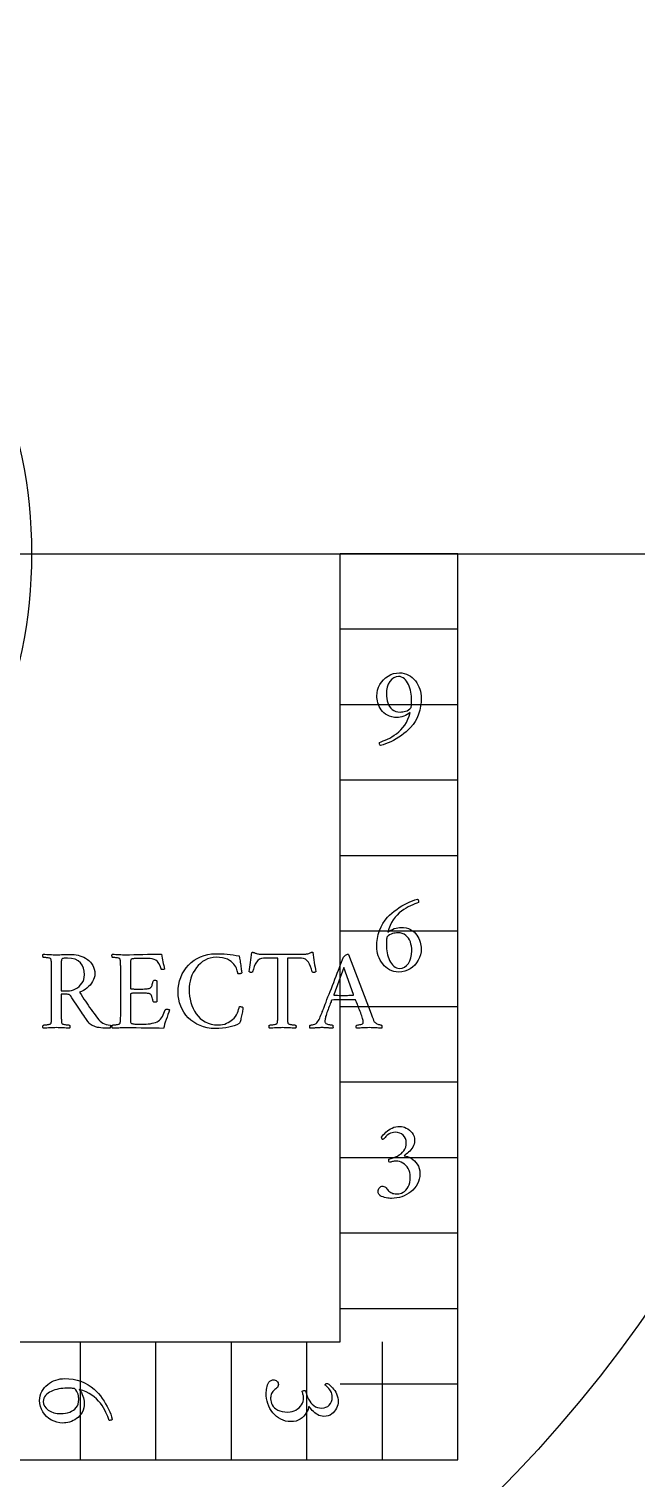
# Model space of a CAD drawing. Header units: millimetres. Extents: x -60 to 60, y -60 to 76.
# Drawn here: x 14.5 to 32.96, y -28.1 to 15.95 of the extents above; entities that cross this region are included whole.
import ezdxf

# ---------------------------------------------------------------- set-up
doc = ezdxf.new("R2010")
doc.units = ezdxf.units.MM
for name, color, linetype in [('CUT_OUTER', 1, 'Continuous'), ('ENGRAVE', 7, 'Continuous'), ('TEXT', 5, 'Continuous')]:
    doc.layers.add(name, color=color, linetype=linetype)

msp = doc.modelspace()

# ---------------------------------------------------------------- linework, layer by layer
at = {"layer": 'CUT_OUTER'}
msp.add_arc((0, -0.0001), 59.9999, 176.771323, 2.429054, dxfattribs=at)
at = {"layer": 'ENGRAVE'}
for points in [[(-40.5, 0), (40.5, 0)], [(-27.54, 0), (-27.54, -27.54), (27.54, -27.54), (27.54, 0)], [(-23.9598, 0), (-23.9598, -23.9598), (23.9598, -23.9598), (23.9598, 0)], [(27.54, 0), (23.9598, 0)], [(27.54, -2.295), (23.9598, -2.295)], [(27.54, -4.59), (23.9598, -4.59)], [(27.54, -6.885), (23.9598, -6.885)], [(27.54, -9.18), (23.9598, -9.18)], [(27.54, -11.475), (23.9598, -11.475)], [(27.54, -13.77), (23.9598, -13.77)], [(27.54, -16.065), (23.9598, -16.065)], [(27.54, -18.36), (23.9598, -18.36)], [(27.54, -20.655), (23.9598, -20.655)], [(27.54, -22.95), (23.9598, -22.95)], [(16.065, -27.54), (16.065, -23.9598)], [(18.36, -27.54), (18.36, -23.9598)], [(20.655, -27.54), (20.655, -23.9598)], [(22.95, -27.54), (22.95, -23.9598)], [(25.245, -27.54), (25.245, -23.9598)], [(27.54, -25.245), (23.9598, -25.245)]]:
    msp.add_lwpolyline(points, dxfattribs=at)
for radius in [58.8, 58.8, 57.225, 54.3, 54.3, 51.99, 47.7, 47.7, 45.18, 40.5, 40.5, 14.58]:
    msp.add_circle((0, 0), radius, dxfattribs=at)
at = {"layer": 'TEXT'}
for points in [[(25.154, -5.7347), (25.2095, -5.7157), (25.2687, -5.6931), (25.3316, -5.6672), (25.3982, -5.6377), (25.4668, -5.6039), (25.5355, -5.5649), (25.6045, -5.5208), (25.6737, -5.4714), (25.7413, -5.4161), (25.8058, -5.354), (25.8669, -5.2853), (25.9249, -5.2098), (25.9776, -5.1268), (26.0232, -5.0353), (26.0616, -4.9353), (26.0929, -4.827), (26.048, -4.8613), (25.9998, -4.8915), (25.9484, -4.9176), (25.8937, -4.9396), (25.839, -4.957), (25.7876, -4.9694), (25.7394, -4.9769), (25.6945, -4.9794), (25.6097, -4.9753), (25.5321, -4.963), (25.4616, -4.9424), (25.3982, -4.9136), (25.3415, -4.8784), (25.2908, -4.8387), (25.2462, -4.7944), (25.2077, -4.7455), (25.1748, -4.6938), (25.147, -4.6407), (25.1245, -4.5864), (25.1072, -4.5307), (25.0943, -4.4758), (25.0851, -4.4238), (25.0796, -4.3745), (25.0777, -4.328), (25.0835, -4.2347), (25.1007, -4.1453), (25.1294, -4.0597), (25.1696, -3.9781), (25.2195, -3.9022), (25.2774, -3.8339), (25.3433, -3.7731), (25.4173, -3.72), (25.4974, -3.6768), (25.5819, -3.6459), (25.6706, -3.6274), (25.7638, -3.6212), (25.8381, -3.6255), (25.9088, -3.6381), (25.9759, -3.6592), (26.0392, -3.6888), (26.0984, -3.7253), (26.1531, -3.7672), (26.2032, -3.8145), (26.2488, -3.8672), (26.2895, -3.9243), (26.325, -3.9846), (26.3554, -4.0482), (26.3805, -4.115), (26.4002, -4.1833), (26.4143, -4.2514), (26.4227, -4.3193), (26.4255, -4.3869), (26.4204, -4.5151), (26.4052, -4.6399), (26.3797, -4.7611), (26.3441, -4.8789), (26.2983, -4.9913), (26.2423, -5.0963), (26.1762, -5.194), (26.0998, -5.2843), (26.0383, -5.3488), (25.9716, -5.4108), (25.8997, -5.4701), (25.8227, -5.5268), (25.7426, -5.5802), (25.662, -5.6295), (25.5807, -5.6746), (25.4987, -5.7157), (25.4178, -5.7521), (25.3398, -5.7837), (25.2645, -5.8102), (25.1921, -5.8317), (25.181, -5.8291), (25.1722, -5.8213), (25.1654, -5.8083), (25.1609, -5.7902), (25.1579, -5.7711), (25.1557, -5.7555), (25.1544, -5.7434), (25.154, -5.7347)], [(26.1206, -4.678), (26.1239, -4.65), (26.1267, -4.6217), (26.1291, -4.5929), (26.131, -4.5636), (26.1325, -4.5342), (26.1336, -4.5047), (26.1343, -4.4753), (26.1345, -4.4458), (26.133, -4.388), (26.1284, -4.3289), (26.1208, -4.2685), (26.1102, -4.2068), (26.0966, -4.1455), (26.0799, -4.0864), (26.0602, -4.0294), (26.0375, -3.9746), (26.0115, -3.9234), (25.982, -3.8772), (25.9491, -3.8359), (25.9127, -3.7997), (25.8731, -3.7701), (25.8305, -3.749), (25.7848, -3.7363), (25.736, -3.7321), (25.6597, -3.7416), (25.5901, -3.7702), (25.5272, -3.8179), (25.471, -3.8846), (25.4248, -3.9655), (25.3917, -4.0561), (25.3719, -4.1561), (25.3653, -4.2657), (25.3679, -4.3357), (25.3757, -4.4038), (25.3887, -4.47), (25.4069, -4.5342), (25.4309, -4.5943), (25.4615, -4.6481), (25.4985, -4.6956), (25.542, -4.7369), (25.5925, -4.7702), (25.6503, -4.794), (25.7155, -4.8083), (25.788, -4.8131), (25.8254, -4.8117), (25.8647, -4.8075), (25.9059, -4.8004), (25.9491, -4.7906), (25.993, -4.7751), (26.0362, -4.7512), (26.0787, -4.7188), (26.1206, -4.678)], [(25.8053, -11.3586), (25.8901, -11.3627), (25.9677, -11.375), (26.0382, -11.3956), (26.1016, -11.4244), (26.1583, -11.4596), (26.209, -11.4993), (26.2536, -11.5436), (26.2921, -11.5924), (26.3252, -11.6442), (26.3532, -11.6972), (26.3763, -11.7516), (26.3943, -11.8072), (26.408, -11.8621), (26.4177, -11.9142), (26.4236, -11.9635), (26.4255, -12.0099), (26.4198, -12.1019), (26.4026, -12.1905), (26.3739, -12.276), (26.3337, -12.3581), (26.2839, -12.4348), (26.2263, -12.5036), (26.1609, -12.5647), (26.0877, -12.618), (26.0081, -12.6612), (25.9236, -12.692), (25.834, -12.7106), (25.7395, -12.7167), (25.6651, -12.7125), (25.5944, -12.6998), (25.5274, -12.6787), (25.4641, -12.6492), (25.4048, -12.6127), (25.3502, -12.5708), (25.3, -12.5235), (25.2544, -12.4707), (25.2136, -12.4137), (25.1778, -12.3534), (25.1469, -12.2898), (25.1211, -12.223), (25.1006, -12.1547), (25.086, -12.0866), (25.0772, -12.0187), (25.0743, -11.951), (25.0795, -11.8228), (25.0951, -11.6981), (25.1211, -11.5768), (25.1574, -11.459), (25.2038, -11.3467), (25.2596, -11.2416), (25.325, -11.144), (25.4, -11.0537), (25.4629, -10.9891), (25.5303, -10.9272), (25.6023, -10.8679), (25.6789, -10.8111), (25.7581, -10.7577), (25.8383, -10.7081), (25.9192, -10.6624), (26.0011, -10.6206), (26.082, -10.5835), (26.16, -10.5522), (26.2353, -10.5264), (26.3077, -10.5062), (26.3188, -10.5087), (26.3276, -10.5162), (26.3344, -10.5287), (26.3389, -10.5461), (26.3419, -10.5646), (26.3441, -10.5803), (26.3454, -10.5932), (26.3458, -10.6033), (26.2903, -10.6223), (26.2311, -10.6448), (26.1682, -10.6708), (26.1016, -10.7003), (26.033, -10.734), (25.9643, -10.773), (25.8953, -10.8172), (25.8261, -10.8666), (25.7586, -10.9219), (25.6945, -10.9839), (25.6338, -11.0527), (25.5767, -11.1282), (25.5245, -11.2112), (25.4788, -11.3027), (25.4396, -11.4026), (25.4069, -11.511), (25.4532, -11.4767), (25.5022, -11.4465), (25.5537, -11.4204), (25.6078, -11.3984), (25.6618, -11.381), (25.7127, -11.3685), (25.7605, -11.3611), (25.8053, -11.3586)], [(25.3792, -11.66), (25.3759, -11.6879), (25.3731, -11.7163), (25.3707, -11.7451), (25.3688, -11.7743), (25.3673, -11.8038), (25.3662, -11.8332), (25.3655, -11.8627), (25.3653, -11.8921), (25.3668, -11.9499), (25.3714, -12.0091), (25.379, -12.0695), (25.3896, -12.1312), (25.4033, -12.1925), (25.4203, -12.2516), (25.4406, -12.3085), (25.4641, -12.3633), (25.4908, -12.4145), (25.5208, -12.4608), (25.554, -12.502), (25.5905, -12.5383), (25.6302, -12.5679), (25.6728, -12.589), (25.7185, -12.6016), (25.7672, -12.6059), (25.845, -12.5963), (25.9153, -12.5677), (25.9784, -12.5201), (26.034, -12.4534), (26.0795, -12.3724), (26.112, -12.2819), (26.1315, -12.1819), (26.1379, -12.0723), (26.1352, -12.0008), (26.1271, -11.932), (26.1136, -11.8657), (26.0946, -11.802), (26.0698, -11.7427), (26.0388, -11.6894), (26.0014, -11.6422), (25.9578, -11.6011), (25.9073, -11.5677), (25.8495, -11.5439), (25.7843, -11.5296), (25.7118, -11.5249), (25.6744, -11.5263), (25.6351, -11.5305), (25.5939, -11.5375), (25.5507, -11.5474), (25.5068, -11.5629), (25.4636, -11.5868), (25.4211, -11.6192), (25.3792, -11.66)], [(15.8159, -12.1832), (15.8735, -12.1855), (15.932, -12.1927), (15.9913, -12.2046), (16.0515, -12.2213), (16.111, -12.2425), (16.168, -12.268), (16.2227, -12.2979), (16.275, -12.3321), (16.3236, -12.3708), (16.3672, -12.414), (16.4059, -12.4617), (16.4396, -12.514), (16.4668, -12.5709), (16.4863, -12.6323), (16.498, -12.6982), (16.5019, -12.7687), (16.4977, -12.8289), (16.485, -12.8882), (16.4639, -12.9467), (16.4344, -13.0043), (16.3982, -13.0597), (16.3573, -13.1117), (16.3116, -13.1602), (16.2611, -13.2053), (16.2077, -13.2455), (16.1533, -13.2797), (16.0977, -13.3079), (16.0411, -13.33), (16.0857, -13.403), (16.1295, -13.4729), (16.1723, -13.5398), (16.2144, -13.6037), (16.2564, -13.666), (16.2992, -13.728), (16.343, -13.7898), (16.3876, -13.8514), (16.4339, -13.9145), (16.4829, -13.9809), (16.5344, -14.0505), (16.5885, -14.1234), (16.6257, -14.1689), (16.6643, -14.2083), (16.7045, -14.2416), (16.7462, -14.2689), (16.792, -14.2908), (16.8445, -14.3079), (16.9037, -14.3202), (16.9697, -14.3278), (16.9753, -14.3363), (16.9783, -14.3477), (16.9788, -14.3622), (16.9766, -14.3798), (16.9733, -14.3969), (16.9705, -14.4101), (16.9681, -14.4194), (16.9662, -14.4248), (16.8849, -14.4241), (16.8107, -14.4218), (16.7437, -14.418), (16.6838, -14.4127), (16.6313, -14.4063), (16.5864, -14.3993), (16.549, -14.3916), (16.5192, -14.3833), (16.5002, -14.3753), (16.4777, -14.3655), (16.4517, -14.3537), (16.4222, -14.3399), (16.3913, -14.3223), (16.3607, -14.2988), (16.3306, -14.2695), (16.301, -14.2343), (16.2884, -14.2172), (16.2715, -14.1936), (16.2503, -14.1635), (16.2247, -14.1269), (16.1957, -14.0849), (16.1641, -14.0385), (16.1299, -13.9878), (16.0931, -13.9328), (16.0543, -13.8747), (16.0143, -13.8146), (15.9729, -13.7526), (15.9302, -13.6886), (15.8874, -13.6239), (15.8454, -13.56), (15.8042, -13.4966), (15.7639, -13.4339), (15.747, -13.4157), (15.7241, -13.4027), (15.6951, -13.3949), (15.66, -13.3923), (15.4833, -13.3923), (15.4833, -14.0229), (15.4833, -14.0281), (15.4833, -14.0333), (15.4833, -14.0385), (15.4833, -14.0437), (15.4833, -14.0489), (15.4833, -14.0541), (15.4833, -14.0593), (15.4833, -14.0645), (15.4834, -14.0967), (15.4837, -14.1273), (15.4843, -14.1564), (15.485, -14.184), (15.4864, -14.2097), (15.4889, -14.233), (15.4925, -14.2539), (15.4972, -14.2724), (15.5032, -14.2808), (15.5145, -14.2888), (15.5309, -14.2964), (15.5526, -14.3036), (15.5773, -14.31), (15.6028, -14.3153), (15.6292, -14.3195), (15.6565, -14.3226), (15.6821, -14.3249), (15.7033, -14.3265), (15.7202, -14.3275), (15.7328, -14.3278), (15.7374, -14.336), (15.741, -14.3469), (15.7435, -14.3603), (15.7449, -14.3763), (15.7448, -14.3923), (15.7427, -14.4058), (15.7387, -14.4166), (15.7328, -14.4248), (15.6813, -14.4215), (15.631, -14.4183), (15.5817, -14.4154), (15.5335, -14.4127), (15.4856, -14.4104), (15.437, -14.4088), (15.3877, -14.4078), (15.3378, -14.4075), (15.2891, -14.4078), (15.2399, -14.4088), (15.1903, -14.4104), (15.1403, -14.4127), (15.0898, -14.4154), (15.0389, -14.4183), (14.9876, -14.4215), (14.9359, -14.4248), (14.9299, -14.4166), (14.9259, -14.4058), (14.9239, -14.3923), (14.9237, -14.3763), (14.9252, -14.3603), (14.9276, -14.3469), (14.9312, -14.336), (14.9359, -14.3278), (14.9484, -14.3275), (14.9653, -14.3265), (14.9865, -14.3249), (15.0121, -14.3226), (15.0395, -14.3195), (15.0662, -14.3153), (15.0923, -14.31), (15.1178, -14.3036), (15.14, -14.2964), (15.1563, -14.2888), (15.1668, -14.2808), (15.1715, -14.2724), (15.1776, -14.2501), (15.1823, -14.2247), (15.1854, -14.1964), (15.1871, -14.165), (15.1878, -14.1314), (15.1884, -14.0965), (15.1887, -14.0604), (15.1888, -14.0229), (15.1853, -12.5781), (15.1852, -12.5406), (15.1849, -12.5041), (15.1844, -12.4687), (15.1836, -12.4344), (15.182, -12.4022), (15.1788, -12.3733), (15.1742, -12.3476), (15.168, -12.3252), (15.1634, -12.3155), (15.1529, -12.307), (15.1365, -12.2999), (15.1143, -12.294), (15.089, -12.2892), (15.0632, -12.2849), (15.037, -12.2814), (15.0104, -12.2784), (14.9856, -12.2762), (14.9649, -12.2745), (14.9483, -12.2736), (14.9359, -12.2732), (14.9312, -12.265), (14.9276, -12.2542), (14.9252, -12.2408), (14.9237, -12.2247), (14.9239, -12.2087), (14.9259, -12.1953), (14.9299, -12.1845), (14.9359, -12.1762), (14.9875, -12.1781), (15.0385, -12.1801), (15.0889, -12.1824), (15.1386, -12.1849), (15.1878, -12.1872), (15.2369, -12.1888), (15.2857, -12.1898), (15.3343, -12.1901), (15.3855, -12.1899), (15.4387, -12.1892), (15.4938, -12.1881), (15.5509, -12.1866), (15.611, -12.1851), (15.6752, -12.184), (15.7435, -12.1834), (15.8159, -12.1832)], [(16.1866, -12.7999), (16.1792, -12.694), (16.1568, -12.5981), (16.1194, -12.5121), (16.0671, -12.4361), (15.9973, -12.3739), (15.9073, -12.3295), (15.7972, -12.3029), (15.6669, -12.294), (15.6493, -12.2943), (15.6275, -12.2949), (15.6016, -12.296), (15.5716, -12.2975), (15.543, -12.3005), (15.521, -12.3062), (15.5057, -12.3144), (15.4972, -12.3252), (15.491, -12.3435), (15.4863, -12.3672), (15.4832, -12.3964), (15.4816, -12.4309), (15.4808, -12.4682), (15.4803, -12.5058), (15.4799, -12.5436), (15.4798, -12.5816), (15.4833, -13.2884), (15.6635, -13.2884), (15.7285, -13.2846), (15.7921, -13.2732), (15.8541, -13.2543), (15.9147, -13.2278), (15.9717, -13.1944), (16.0234, -13.155), (16.0696, -13.1095), (16.1104, -13.058), (16.1438, -13.0009), (16.1676, -12.9389), (16.1819, -12.8719), (16.1866, -12.7999)], [(17.4374, -12.1901), (17.56, -12.1894), (17.6886, -12.1875), (17.8233, -12.1842), (17.964, -12.1797), (18.107, -12.1752), (18.2481, -12.1719), (18.3876, -12.17), (18.5253, -12.1693), (18.5346, -12.2321), (18.5452, -12.2923), (18.5571, -12.3499), (18.5704, -12.4049), (18.584, -12.459), (18.5972, -12.514), (18.61, -12.5699), (18.6223, -12.6266), (18.6121, -12.6342), (18.5989, -12.6396), (18.5827, -12.6429), (18.5634, -12.644), (18.5435, -12.6425), (18.5288, -12.6379), (18.5193, -12.6303), (18.5149, -12.6197), (18.4844, -12.5268), (18.4482, -12.4525), (18.4064, -12.3969), (18.359, -12.3599), (18.3066, -12.3356), (18.2499, -12.3183), (18.1888, -12.3079), (18.1234, -12.3044), (17.8324, -12.3044), (17.8198, -12.3045), (17.8029, -12.3049), (17.7817, -12.3054), (17.7561, -12.3062), (17.7289, -12.3074), (17.7024, -12.3092), (17.6769, -12.3117), (17.6522, -12.3148), (17.6306, -12.3189), (17.6141, -12.3243), (17.6028, -12.3311), (17.5968, -12.3391), (17.5921, -12.3577), (17.5885, -12.3789), (17.5861, -12.4027), (17.5846, -12.4292), (17.5839, -12.4571), (17.5833, -12.4855), (17.583, -12.5143), (17.5829, -12.5435), (17.5829, -12.555), (17.5829, -12.5651), (17.5829, -12.574), (17.5829, -12.5816), (17.5829, -13.2122), (17.5857, -13.2185), (17.5942, -13.2234), (17.6082, -13.2271), (17.628, -13.2295), (17.6511, -13.231), (17.6756, -13.2321), (17.7014, -13.2328), (17.7284, -13.233), (17.9051, -13.233), (17.9624, -13.2325), (18.013, -13.2312), (18.0568, -13.2291), (18.094, -13.226), (18.1255, -13.2215), (18.1524, -13.2148), (18.1748, -13.2059), (18.1927, -13.1949), (18.2074, -13.1812), (18.2204, -13.1645), (18.2317, -13.1448), (18.2412, -13.1221), (18.2501, -13.0957), (18.2594, -13.0649), (18.2691, -13.0299), (18.2793, -12.9904), (18.2837, -12.9798), (18.2932, -12.9723), (18.3079, -12.9677), (18.3278, -12.9662), (18.3471, -12.9673), (18.3633, -12.9705), (18.3765, -12.9759), (18.3867, -12.9835), (18.3867, -13.621), (18.3781, -13.6271), (18.3659, -13.6314), (18.3503, -13.634), (18.3313, -13.6349), (18.3125, -13.6334), (18.2975, -13.6288), (18.2865, -13.6212), (18.2793, -13.6106), (18.2677, -13.5655), (18.2572, -13.527), (18.2478, -13.4953), (18.2395, -13.4703), (18.2319, -13.4504), (18.2248, -13.4339), (18.218, -13.4209), (18.2118, -13.4114), (18.2054, -13.4039), (18.1983, -13.3971), (18.1906, -13.3909), (18.1823, -13.3854), (18.1708, -13.379), (18.1537, -13.3737), (18.131, -13.3695), (18.1026, -13.3664), (18.0707, -13.364), (18.0372, -13.362), (18.0023, -13.3605), (17.9658, -13.3594), (17.9291, -13.3587), (17.8934, -13.3581), (17.8589, -13.3578), (17.8254, -13.3577), (17.8022, -13.3578), (17.7774, -13.3581), (17.7511, -13.3587), (17.7232, -13.3594), (17.6956, -13.3605), (17.67, -13.362), (17.6463, -13.364), (17.6245, -13.3664), (17.6063, -13.3697), (17.5933, -13.3746), (17.5855, -13.381), (17.5829, -13.3889), (17.5829, -14.0333), (17.5829, -14.0372), (17.5829, -14.042), (17.5829, -14.0476), (17.5829, -14.0541), (17.583, -14.0801), (17.5833, -14.1095), (17.5839, -14.1425), (17.5846, -14.1788), (17.5863, -14.2128), (17.5894, -14.2386), (17.5941, -14.2561), (17.6002, -14.2655), (17.6185, -14.2764), (17.6388, -14.2849), (17.661, -14.2911), (17.6851, -14.2949), (17.7138, -14.2972), (17.7497, -14.2988), (17.7926, -14.2998), (17.8428, -14.3001), (18.0056, -14.3001), (18.066, -14.2986), (18.126, -14.294), (18.1856, -14.2865), (18.2447, -14.2758), (18.3005, -14.2624), (18.3503, -14.2464), (18.3941, -14.2278), (18.4318, -14.2066), (18.4694, -14.1796), (18.5028, -14.1472), (18.5318, -14.1094), (18.5565, -14.0662), (18.5788, -14.0194), (18.6007, -13.9705), (18.6221, -13.9197), (18.6431, -13.867), (18.6487, -13.8579), (18.6587, -13.8514), (18.673, -13.8475), (18.6916, -13.8462), (18.7202, -13.8475), (18.7436, -13.8514), (18.7618, -13.8579), (18.7748, -13.867), (18.75, -13.9374), (18.7241, -14.0099), (18.6971, -14.0846), (18.6691, -14.1615), (18.643, -14.2367), (18.6219, -14.3062), (18.6058, -14.37), (18.5946, -14.4283), (18.458, -14.4279), (18.3218, -14.4266), (18.186, -14.4244), (18.0506, -14.4214), (17.9112, -14.4183), (17.7631, -14.4162), (17.6063, -14.4149), (17.4409, -14.4144), (17.3835, -14.4148), (17.3291, -14.4157), (17.2778, -14.4174), (17.2295, -14.4196), (17.1823, -14.4219), (17.1342, -14.4235), (17.0853, -14.4245), (17.0355, -14.4248), (17.0295, -14.4166), (17.0255, -14.4058), (17.0235, -14.3923), (17.0234, -14.3763), (17.0248, -14.3603), (17.0273, -14.3469), (17.0308, -14.336), (17.0355, -14.3278), (17.048, -14.3275), (17.0649, -14.3265), (17.0862, -14.3249), (17.1117, -14.3226), (17.1391, -14.3195), (17.1658, -14.3153), (17.1919, -14.31), (17.2174, -14.3036), (17.2396, -14.2964), (17.2559, -14.2888), (17.2664, -14.2808), (17.2711, -14.2724), (17.2773, -14.2501), (17.2819, -14.2247), (17.2851, -14.1964), (17.2867, -14.165), (17.2874, -14.1314), (17.288, -14.0965), (17.2883, -14.0604), (17.2884, -14.0229), (17.2884, -12.5781), (17.2883, -12.5406), (17.288, -12.5041), (17.2874, -12.4687), (17.2867, -12.4344), (17.2851, -12.4022), (17.2819, -12.3733), (17.2773, -12.3476), (17.2711, -12.3252), (17.2664, -12.3155), (17.2559, -12.307), (17.2396, -12.2999), (17.2174, -12.294), (17.1919, -12.2892), (17.1658, -12.2849), (17.1391, -12.2814), (17.1117, -12.2784), (17.0862, -12.2762), (17.0649, -12.2745), (17.048, -12.2736), (17.0355, -12.2732), (17.0308, -12.265), (17.0273, -12.2542), (17.0248, -12.2408), (17.0234, -12.2247), (17.0235, -12.2087), (17.0255, -12.1953), (17.0295, -12.1845), (17.0355, -12.1762), (17.0872, -12.1781), (17.1386, -12.1801), (17.1895, -12.1824), (17.2399, -12.1849), (17.2899, -12.1872), (17.3395, -12.1888), (17.3887, -12.1898), (17.4374, -12.1901)], [(20.1745, -12.1589), (20.2586, -12.1598), (20.3447, -12.1624), (20.4327, -12.1667), (20.5227, -12.1728), (20.614, -12.1814), (20.7059, -12.1936), (20.7985, -12.2091), (20.8917, -12.2282), (20.8925, -12.2326), (20.8947, -12.246), (20.8985, -12.2682), (20.9038, -12.2992), (20.91, -12.3363), (20.9164, -12.3763), (20.923, -12.4194), (20.9298, -12.4655), (20.9366, -12.5121), (20.9432, -12.5565), (20.9496, -12.5987), (20.9558, -12.6388), (20.9611, -12.6737), (20.9649, -12.7007), (20.9672, -12.7197), (20.9679, -12.7306), (20.9679, -12.7375), (20.9645, -12.7444), (20.9575, -12.7514), (20.9471, -12.7583), (20.9348, -12.7644), (20.922, -12.7687), (20.9088, -12.7713), (20.8952, -12.7722), (20.8835, -12.7715), (20.8727, -12.7696), (20.8627, -12.7663), (20.8536, -12.7618), (20.8489, -12.7401), (20.8419, -12.7133), (20.8325, -12.6812), (20.8207, -12.644), (20.8051, -12.6037), (20.7843, -12.5625), (20.7583, -12.5205), (20.7271, -12.4777), (20.6896, -12.436), (20.6444, -12.3975), (20.5917, -12.3624), (20.5314, -12.3304), (20.4621, -12.3039), (20.3824, -12.2849), (20.2923, -12.2736), (20.1918, -12.2698), (20.1005, -12.2751), (20.0134, -12.291), (19.9307, -12.3175), (19.8523, -12.3547), (19.7788, -12.4008), (19.7107, -12.4543), (19.648, -12.5151), (19.5907, -12.5833), (19.5394, -12.6572), (19.4946, -12.7349), (19.4562, -12.8166), (19.4244, -12.9021), (19.3994, -12.9897), (19.3815, -13.0775), (19.3708, -13.1655), (19.3672, -13.2538), (19.3706, -13.3521), (19.3807, -13.4495), (19.3974, -13.5461), (19.4209, -13.6418), (19.4513, -13.7348), (19.4885, -13.8233), (19.5327, -13.9072), (19.5838, -13.9865), (19.6418, -14.0597), (19.7068, -14.1251), (19.7787, -14.1827), (19.8575, -14.2325), (19.9434, -14.2727), (20.0364, -14.3014), (20.1365, -14.3186), (20.2438, -14.3244), (20.3188, -14.3213), (20.388, -14.3122), (20.4514, -14.2971), (20.5089, -14.2758), (20.5612, -14.2505), (20.6089, -14.223), (20.6521, -14.1933), (20.6908, -14.1615), (20.7375, -14.1152), (20.7774, -14.0662), (20.8103, -14.0147), (20.8363, -13.9606), (20.8571, -13.9069), (20.8744, -13.8566), (20.8882, -13.8098), (20.8986, -13.7665), (20.9274, -13.7657), (20.9549, -13.77), (20.9811, -13.7795), (21.006, -13.7943), (21.0053, -13.8094), (21.003, -13.8306), (20.9992, -13.8579), (20.9939, -13.8913), (20.9875, -13.9284), (20.9805, -13.9671), (20.9728, -14.0072), (20.9645, -14.0489), (20.9556, -14.0902), (20.9463, -14.129), (20.9365, -14.1655), (20.9264, -14.1996), (20.9162, -14.2295), (20.9064, -14.2533), (20.8971, -14.2711), (20.8882, -14.2828), (20.8166, -14.3185), (20.7401, -14.3495), (20.6589, -14.3757), (20.573, -14.3971), (20.4809, -14.4138), (20.3815, -14.4257), (20.2748, -14.4328), (20.1607, -14.4352), (20.0385, -14.4297), (19.9216, -14.4131), (19.8099, -14.3855), (19.7033, -14.3469), (19.6029, -14.2986), (19.5097, -14.2421), (19.4236, -14.1773), (19.3447, -14.1043), (19.2737, -14.0244), (19.2113, -13.9389), (19.1576, -13.8477), (19.1126, -13.7509), (19.077, -13.6497), (19.0515, -13.5452), (19.0363, -13.4375), (19.0312, -13.3265), (19.0365, -13.2088), (19.0524, -13.0948), (19.0789, -12.9845), (19.116, -12.8778), (19.1627, -12.776), (19.2178, -12.6799), (19.2814, -12.5897), (19.3534, -12.5054), (19.4332, -12.4284), (19.5201, -12.3603), (19.6142, -12.3011), (19.7154, -12.2507), (19.8227, -12.2106), (19.935, -12.1819), (20.0523, -12.1646), (20.1745, -12.1589)], [(22.8666, -12.1762), (22.8889, -12.1752), (22.9142, -12.1719), (22.9426, -12.1665), (22.974, -12.1589), (23.0048, -12.1505), (23.0312, -12.1425), (23.0533, -12.1349), (23.071, -12.1277), (23.0838, -12.1217), (23.0944, -12.1173), (23.1028, -12.1147), (23.1091, -12.1139), (23.1145, -12.1143), (23.1204, -12.1156), (23.1267, -12.1178), (23.1334, -12.1208), (23.1424, -12.1981), (23.152, -12.2741), (23.1623, -12.3488), (23.1732, -12.4222), (23.1848, -12.4943), (23.197, -12.5651), (23.2099, -12.6347), (23.2235, -12.7029), (23.2193, -12.7066), (23.2139, -12.7107), (23.2072, -12.7152), (23.1992, -12.7202), (23.1901, -12.7245), (23.1802, -12.7271), (23.1693, -12.728), (23.1576, -12.7271), (23.1403, -12.726), (23.1264, -12.7228), (23.1161, -12.7174), (23.1091, -12.7098), (23.089, -12.6251), (23.0632, -12.5478), (23.0318, -12.4779), (22.9948, -12.4153), (22.9519, -12.3638), (22.903, -12.3269), (22.848, -12.3049), (22.7869, -12.2975), (22.3573, -12.2975), (22.3573, -14.0229), (22.3574, -14.0604), (22.3577, -14.0965), (22.3583, -14.1314), (22.359, -14.165), (22.3606, -14.1964), (22.3638, -14.2247), (22.3684, -14.2501), (22.3746, -14.2724), (22.3807, -14.2808), (22.3919, -14.2888), (22.4084, -14.2964), (22.43, -14.3036), (22.4546, -14.31), (22.4798, -14.3153), (22.5057, -14.3195), (22.5323, -14.3226), (22.557, -14.3249), (22.5777, -14.3265), (22.5943, -14.3275), (22.6067, -14.3278), (22.6114, -14.336), (22.615, -14.3469), (22.6175, -14.3603), (22.6189, -14.3763), (22.6188, -14.3923), (22.6167, -14.4058), (22.6127, -14.4166), (22.6067, -14.4248), (22.5553, -14.4215), (22.505, -14.4183), (22.4557, -14.4154), (22.4075, -14.4127), (22.3596, -14.4104), (22.3109, -14.4088), (22.2617, -14.4078), (22.2118, -14.4075), (22.163, -14.4078), (22.1139, -14.4088), (22.0643, -14.4104), (22.0143, -14.4127), (21.9638, -14.4154), (21.9129, -14.4183), (21.8616, -14.4215), (21.8099, -14.4248), (21.8039, -14.4166), (21.7999, -14.4058), (21.7978, -14.3923), (21.7977, -14.3763), (21.7991, -14.3603), (21.8016, -14.3469), (21.8052, -14.336), (21.8099, -14.3278), (21.8224, -14.3275), (21.8393, -14.3265), (21.8605, -14.3249), (21.8861, -14.3226), (21.9135, -14.3195), (21.9402, -14.3153), (21.9663, -14.31), (21.9918, -14.3036), (22.014, -14.2964), (22.0303, -14.2888), (22.0408, -14.2808), (22.0455, -14.2724), (22.0516, -14.2501), (22.0563, -14.2247), (22.0594, -14.1964), (22.0611, -14.165), (22.0618, -14.1314), (22.0623, -14.0965), (22.0627, -14.0604), (22.0628, -14.0229), (22.0628, -12.2975), (21.6262, -12.2975), (21.5652, -12.3049), (21.5102, -12.3269), (21.4612, -12.3638), (21.4183, -12.4153), (21.3811, -12.4779), (21.3491, -12.5478), (21.3222, -12.6251), (21.3005, -12.7098), (21.2936, -12.7174), (21.2832, -12.7228), (21.2694, -12.726), (21.252, -12.7271), (21.2405, -12.728), (21.23, -12.7271), (21.2205, -12.7245), (21.2122, -12.7202), (21.2049, -12.7152), (21.1988, -12.7107), (21.1937, -12.7066), (21.1897, -12.7029), (21.2031, -12.6347), (21.2157, -12.5651), (21.2274, -12.4943), (21.2382, -12.4222), (21.2484, -12.3488), (21.2581, -12.2741), (21.2674, -12.1981), (21.2763, -12.1208), (21.2854, -12.1181), (21.2953, -12.1169), (21.3062, -12.1172), (21.3179, -12.1191), (21.3293, -12.1218), (21.3395, -12.1247), (21.3484, -12.1278), (21.356, -12.1312), (21.3732, -12.1382), (21.3937, -12.1455), (21.4174, -12.153), (21.4443, -12.1606), (21.4719, -12.1675), (21.4976, -12.1723), (21.5213, -12.1753), (21.5431, -12.1762)], [(23.4106, -13.9432), (23.4126, -13.9379), (23.4188, -13.922), (23.4291, -13.8955), (23.4435, -13.8584), (23.4613, -13.8121), (23.482, -13.7583), (23.5055, -13.6969), (23.5318, -13.6279), (23.5605, -13.5531), (23.5912, -13.4742), (23.6237, -13.3912), (23.6583, -13.304), (23.6939, -13.2141), (23.7297, -13.123), (23.7658, -13.0305), (23.8021, -12.9367), (23.8381, -12.8433), (23.8735, -12.7518), (23.9083, -12.6623), (23.9424, -12.5747), (23.9752, -12.4907), (24.0061, -12.4118), (24.035, -12.3382), (24.0619, -12.2698), (24.0709, -12.2555), (24.084, -12.2403), (24.1012, -12.2243), (24.1226, -12.2074), (24.1445, -12.1923), (24.1637, -12.1814), (24.18, -12.1749), (24.1936, -12.1728), (24.1967, -12.1729), (24.1992, -12.1732), (24.201, -12.1737), (24.2022, -12.1745), (24.2034, -12.1755), (24.2053, -12.1767), (24.2078, -12.1781), (24.2109, -12.1797), (24.9004, -13.9883), (24.9344, -14.0775), (24.9601, -14.1442), (24.9777, -14.1884), (24.987, -14.21), (24.9977, -14.2284), (25.0125, -14.2455), (25.0315, -14.2613), (25.0546, -14.2758), (25.0797, -14.2887), (25.1048, -14.2997), (25.1299, -14.3087), (25.155, -14.3157), (25.1779, -14.321), (25.1962, -14.3248), (25.2099, -14.3271), (25.2191, -14.3278), (25.225, -14.3377), (25.2287, -14.3499), (25.2302, -14.3645), (25.2295, -14.3815), (25.2278, -14.3979), (25.2261, -14.4105), (25.2243, -14.4195), (25.2226, -14.4248), (25.1737, -14.4215), (25.1273, -14.4183), (25.0836, -14.4154), (25.0424, -14.4127), (25.0006, -14.4104), (24.9549, -14.4088), (24.9054, -14.4078), (24.8519, -14.4075), (24.7955, -14.4078), (24.744, -14.4088), (24.6976, -14.4104), (24.6561, -14.4127), (24.6146, -14.4154), (24.5682, -14.4183), (24.5168, -14.4215), (24.4604, -14.4248), (24.4544, -14.4166), (24.4504, -14.4058), (24.4483, -14.3923), (24.4482, -14.3763), (24.4499, -14.3603), (24.453, -14.3469), (24.4577, -14.336), (24.4638, -14.3278), (24.4816, -14.3271), (24.5037, -14.3248), (24.5301, -14.321), (24.5608, -14.3157), (24.5912, -14.3091), (24.6163, -14.3014), (24.6362, -14.2926), (24.6509, -14.2828), (24.657, -14.2745), (24.6613, -14.2637), (24.6639, -14.2503), (24.6648, -14.2343), (24.6634, -14.216), (24.6591, -14.1923), (24.6521, -14.1631), (24.6423, -14.1286), (24.6302, -14.0902), (24.6167, -14.0493), (24.6017, -14.0061), (24.5851, -13.9606), (24.5678, -13.9141), (24.5504, -13.8683), (24.5331, -13.8232), (24.5158, -13.7787), (24.4992, -13.7364), (24.4842, -13.6981), (24.4706, -13.6637), (24.4586, -13.6331), (24.4488, -13.6081), (24.4417, -13.5903), (24.4375, -13.5795), (24.4361, -13.576), (24.4357, -13.5755), (24.4344, -13.5742), (24.4322, -13.5721), (24.4292, -13.569), (24.4257, -13.566), (24.4222, -13.5638), (24.4188, -13.5626), (24.4153, -13.5621), (24.3878, -13.5606), (24.3573, -13.5595), (24.3237, -13.5589), (24.2871, -13.5587), (24.2497, -13.5587), (24.2135, -13.5587), (24.1786, -13.5587), (24.1451, -13.5587), (24.1364, -13.5587), (24.1277, -13.5587), (24.1191, -13.5587), (24.1104, -13.5587), (24.102, -13.5587), (24.094, -13.5587), (24.0864, -13.5587), (24.0792, -13.5587), (24.0292, -13.5588), (23.9831, -13.5591), (23.9409, -13.5596), (23.9025, -13.5604), (23.8636, -13.5616), (23.8194, -13.5634), (23.77, -13.5659), (23.7154, -13.569), (23.7135, -13.5694), (23.7111, -13.5703), (23.7083, -13.572), (23.7051, -13.5742), (23.702, -13.5765), (23.6999, -13.5781), (23.6986, -13.5791), (23.6981, -13.5794), (23.6965, -13.5838), (23.6916, -13.5968), (23.6835, -13.6184), (23.6721, -13.6487), (23.6585, -13.685), (23.6436, -13.7245), (23.6273, -13.7673), (23.6098, -13.8133), (23.5921, -13.8602), (23.5756, -13.9056), (23.5601, -13.9494), (23.5457, -13.9917), (23.5315, -14.0333), (23.5201, -14.0714), (23.5116, -14.1061), (23.5058, -14.1373), (23.502, -14.1652), (23.4993, -14.1901), (23.4977, -14.212), (23.4972, -14.2308), (23.5005, -14.2489), (23.5106, -14.265), (23.5274, -14.2792), (23.5509, -14.2914), (23.5779, -14.3017), (23.6054, -14.3101), (23.6334, -14.3164), (23.6617, -14.3209), (23.6876, -14.3239), (23.7081, -14.3261), (23.7231, -14.3274), (23.7328, -14.3278), (23.736, -14.3331), (23.7388, -14.3421), (23.7412, -14.3548), (23.7432, -14.3711), (23.7442, -14.3881), (23.744, -14.4027), (23.7425, -14.415), (23.7397, -14.4248), (23.708, -14.4231), (23.6786, -14.4214), (23.6517, -14.4196), (23.6271, -14.4179), (23.6037, -14.4162), (23.5803, -14.4144), (23.5569, -14.4127), (23.5336, -14.411), (23.5083, -14.4095), (23.4794, -14.4084), (23.4468, -14.4077), (23.4106, -14.4075), (23.374, -14.4077), (23.3404, -14.4084), (23.3099, -14.4095), (23.2824, -14.411), (23.2564, -14.4127), (23.2304, -14.4144), (23.2044, -14.4162), (23.1784, -14.4179), (23.1507, -14.4196), (23.1195, -14.4214), (23.0849, -14.4231), (23.0468, -14.4248), (23.0437, -14.4195), (23.0416, -14.4105), (23.0403, -14.3979), (23.0398, -14.3815), (23.0403, -14.3645), (23.0416, -14.3499), (23.0437, -14.3377), (23.0468, -14.3278), (23.0651, -14.3268), (23.0888, -14.3239), (23.1179, -14.319), (23.1524, -14.3122), (23.1865, -14.3032), (23.2144, -14.2919), (23.2359, -14.2781), (23.2512, -14.262), (23.2762, -14.2281), (23.2993, -14.1923), (23.3204, -14.1545), (23.3395, -14.1147), (23.3576, -14.0735), (23.3755, -14.0312), (23.3931, -13.9877), (23.4106, -13.9432)], [(24.0723, -12.5816), (23.764, -13.4062), (23.7641, -13.4066), (23.7644, -13.4079), (23.7649, -13.4101), (23.7657, -13.4131), (23.7667, -13.4162), (23.7679, -13.4183), (23.7693, -13.4196), (23.7709, -13.4201), (23.8054, -13.4217), (23.8432, -13.4231), (23.8842, -13.4243), (23.9285, -13.4253), (23.9722, -13.426), (24.0112, -13.4266), (24.0458, -13.4269), (24.0758, -13.427), (24.1146, -13.4268), (24.1516, -13.4261), (24.1865, -13.425), (24.2196, -13.4235), (24.2524, -13.4218), (24.2867, -13.4201), (24.3225, -13.4183), (24.3599, -13.4166), (24.363, -13.4161), (24.3655, -13.4144), (24.3674, -13.4117), (24.3685, -13.4079), (24.3693, -13.4041), (24.3698, -13.4014), (24.3702, -13.3998), (24.3703, -13.3993)], [(25.7811, -17.4086), (25.8255, -17.4117), (25.872, -17.4211), (25.9208, -17.4368), (25.9716, -17.4588), (26.0218, -17.4868), (26.0682, -17.5207), (26.111, -17.5605), (26.1501, -17.6061), (26.1827, -17.6572), (26.2059, -17.7135), (26.2199, -17.775), (26.2246, -17.8417), (26.2212, -17.8943), (26.2111, -17.9447), (26.1944, -17.993), (26.1709, -18.0391), (26.1427, -18.0827), (26.112, -18.1232), (26.0786, -18.1606), (26.0427, -18.1951), (26.0064, -18.2262), (25.9721, -18.254), (25.9397, -18.2782), (25.9093, -18.299), (25.9586, -18.3092), (26.0098, -18.3258), (26.0626, -18.349), (26.1172, -18.3787), (26.1705, -18.4147), (26.2198, -18.4571), (26.265, -18.5057), (26.306, -18.5606), (26.3401, -18.6218), (26.3645, -18.6892), (26.3791, -18.7629), (26.3839, -18.843), (26.3793, -18.9275), (26.3653, -19.008), (26.342, -19.0843), (26.3095, -19.1565), (26.2692, -19.2241), (26.2228, -19.2864), (26.1704, -19.3436), (26.112, -19.3956), (26.0486, -19.442), (25.9816, -19.4826), (25.9109, -19.5174), (25.8365, -19.5463), (25.7599, -19.569), (25.6823, -19.5853), (25.6039, -19.595), (25.5247, -19.5983), (25.4897, -19.5971), (25.4506, -19.5935), (25.4074, -19.5875), (25.3601, -19.5792), (25.3119, -19.5683), (25.2661, -19.5545), (25.2227, -19.538), (25.1817, -19.5186), (25.1739, -19.5116), (25.1644, -19.5013), (25.1531, -19.4874), (25.1401, -19.4701), (25.128, -19.4508), (25.1193, -19.4311), (25.1141, -19.411), (25.1124, -19.3904), (25.1151, -19.3557), (25.1232, -19.3246), (25.1368, -19.2968), (25.1557, -19.2726), (25.1781, -19.2529), (25.202, -19.2388), (25.2275, -19.2304), (25.2544, -19.2275), (25.2873, -19.2309), (25.3164, -19.241), (25.3418, -19.2577), (25.3636, -19.2812), (25.3836, -19.3073), (25.4039, -19.3319), (25.4243, -19.355), (25.445, -19.3765), (25.4704, -19.3989), (25.4983, -19.4177), (25.5285, -19.4327), (25.5611, -19.4441), (25.5947, -19.4524), (25.6282, -19.4584), (25.6614, -19.4619), (25.6945, -19.4631), (25.7396, -19.46), (25.785, -19.4506), (25.8306, -19.4349), (25.8764, -19.4129), (25.9204, -19.3837), (25.9608, -19.3462), (25.9975, -19.3005), (26.0305, -19.2466), (26.0578, -19.1837), (26.0773, -19.111), (26.089, -19.0286), (26.0929, -18.9365), (26.089, -18.8693), (26.0773, -18.8061), (26.0578, -18.7471), (26.0305, -18.6922), (25.9971, -18.6421), (25.9591, -18.5974), (25.9165, -18.5581), (25.8694, -18.5242), (25.8193, -18.4969), (25.7677, -18.4774), (25.7145, -18.4657), (25.6598, -18.4618), (25.632, -18.4629), (25.6039, -18.4662), (25.5757, -18.4716), (25.5472, -18.4792), (25.5203, -18.4872), (25.4965, -18.4939), (25.4761, -18.4993), (25.4589, -18.5034), (25.4498, -18.4889), (25.4433, -18.4731), (25.4394, -18.456), (25.4381, -18.4376), (25.4385, -18.4263), (25.4398, -18.4168), (25.442, -18.409), (25.445, -18.4029), (25.5117, -18.3854), (25.5767, -18.364), (25.6399, -18.3386), (25.7014, -18.3094), (25.7591, -18.2759), (25.811, -18.2379), (25.857, -18.1954), (25.8972, -18.1483), (25.9297, -18.096), (25.953, -18.0378), (25.967, -17.9739), (25.9716, -17.904), (25.9658, -17.8393), (25.9483, -17.7802), (25.919, -17.7267), (25.8781, -17.6788), (25.8281, -17.6394), (25.7716, -17.6113), (25.7085, -17.5944), (25.639, -17.5887), (25.5871, -17.5919), (25.5386, -17.6013), (25.4935, -17.617), (25.4519, -17.639), (25.4141, -17.6643), (25.3805, -17.6901), (25.3509, -17.7163), (25.3255, -17.7429), (25.3039, -17.7673), (25.2861, -17.7867), (25.2719, -17.8011), (25.2614, -17.8105), (25.2544, -17.809), (25.2475, -17.8044), (25.2406, -17.7968), (25.2337, -17.7862), (25.2276, -17.7741), (25.2233, -17.762), (25.2207, -17.7498), (25.2198, -17.7377), (25.2476, -17.6982), (25.2791, -17.6593), (25.3143, -17.6211), (25.3532, -17.5835), (25.3955, -17.5478), (25.4411, -17.5151), (25.4899, -17.4854), (25.542, -17.4588), (25.5972, -17.4368), (25.6555, -17.4211), (25.7168, -17.4117), (25.7811, -17.4086)], [(16.1814, -25.8053), (16.1773, -25.8901), (16.165, -25.9677), (16.1444, -26.0382), (16.1156, -26.1016), (16.0804, -26.1583), (16.0407, -26.209), (15.9964, -26.2536), (15.9476, -26.2921), (15.8958, -26.3252), (15.8428, -26.3532), (15.7884, -26.3763), (15.7328, -26.3943), (15.6779, -26.408), (15.6258, -26.4177), (15.5765, -26.4236), (15.5301, -26.4255), (15.4381, -26.4198), (15.3495, -26.4026), (15.264, -26.3739), (15.1819, -26.3337), (15.1052, -26.2839), (15.0364, -26.2263), (14.9753, -26.1609), (14.922, -26.0877), (14.8788, -26.0081), (14.848, -25.9236), (14.8294, -25.834), (14.8233, -25.7395), (14.8275, -25.6651), (14.8402, -25.5944), (14.8613, -25.5274), (14.8908, -25.4641), (14.9273, -25.4048), (14.9692, -25.3502), (15.0165, -25.3), (15.0693, -25.2544), (15.1263, -25.2136), (15.1866, -25.1778), (15.2502, -25.1469), (15.317, -25.1211), (15.3853, -25.1006), (15.4534, -25.086), (15.5213, -25.0772), (15.589, -25.0743), (15.7172, -25.0795), (15.8419, -25.0951), (15.9632, -25.1211), (16.081, -25.1574), (16.1933, -25.2038), (16.2984, -25.2596), (16.396, -25.325), (16.4863, -25.4), (16.5509, -25.4629), (16.6128, -25.5303), (16.6721, -25.6023), (16.7289, -25.6789), (16.7823, -25.7581), (16.8319, -25.8383), (16.8776, -25.9192), (16.9194, -26.0011), (16.9565, -26.082), (16.9878, -26.16), (17.0136, -26.2353), (17.0338, -26.3077), (17.0313, -26.3188), (17.0238, -26.3276), (17.0113, -26.3344), (16.9939, -26.3389), (16.9754, -26.3419), (16.9597, -26.3441), (16.9468, -26.3454), (16.9367, -26.3458), (16.9177, -26.2903), (16.8952, -26.2311), (16.8692, -26.1682), (16.8397, -26.1016), (16.806, -26.033), (16.767, -25.9643), (16.7228, -25.8953), (16.6734, -25.8261), (16.6181, -25.7586), (16.5561, -25.6945), (16.4873, -25.6338), (16.4118, -25.5767), (16.3288, -25.5245), (16.2373, -25.4788), (16.1374, -25.4396), (16.029, -25.4069), (16.0633, -25.4532), (16.0935, -25.5022), (16.1196, -25.5537), (16.1416, -25.6078), (16.159, -25.6618), (16.1715, -25.7127), (16.1789, -25.7605), (16.1814, -25.8053)], [(15.88, -25.3792), (15.8521, -25.3759), (15.8237, -25.3731), (15.7949, -25.3707), (15.7657, -25.3688), (15.7362, -25.3673), (15.7068, -25.3662), (15.6773, -25.3655), (15.6479, -25.3653), (15.5901, -25.3668), (15.5309, -25.3714), (15.4705, -25.379), (15.4088, -25.3896), (15.3475, -25.4033), (15.2884, -25.4203), (15.2315, -25.4406), (15.1767, -25.4641), (15.1255, -25.4908), (15.0792, -25.5208), (15.038, -25.554), (15.0017, -25.5905), (14.9721, -25.6302), (14.951, -25.6728), (14.9384, -25.7185), (14.9341, -25.7672), (14.9437, -25.845), (14.9723, -25.9153), (15.0199, -25.9784), (15.0866, -26.034), (15.1676, -26.0795), (15.2581, -26.112), (15.3581, -26.1315), (15.4677, -26.1379), (15.5392, -26.1352), (15.608, -26.1271), (15.6743, -26.1136), (15.738, -26.0946), (15.7973, -26.0698), (15.8506, -26.0388), (15.8978, -26.0014), (15.9389, -25.9578), (15.9723, -25.9073), (15.9961, -25.8495), (16.0104, -25.7843), (16.0151, -25.7118), (16.0137, -25.6744), (16.0095, -25.6351), (16.0025, -25.5939), (15.9926, -25.5507), (15.9771, -25.5068), (15.9532, -25.4636), (15.9208, -25.4211), (15.88, -25.3792)], [(23.9014, -25.7811), (23.8983, -25.8255), (23.8889, -25.872), (23.8732, -25.9208), (23.8512, -25.9716), (23.8232, -26.0218), (23.7893, -26.0682), (23.7495, -26.111), (23.7039, -26.1501), (23.6528, -26.1827), (23.5965, -26.2059), (23.535, -26.2199), (23.4683, -26.2246), (23.4157, -26.2212), (23.3653, -26.2111), (23.317, -26.1944), (23.2709, -26.1709), (23.2273, -26.1427), (23.1868, -26.112), (23.1494, -26.0786), (23.1149, -26.0427), (23.0838, -26.0064), (23.056, -25.9721), (23.0318, -25.9397), (23.011, -25.9093), (23.0008, -25.9586), (22.9842, -26.0098), (22.961, -26.0626), (22.9313, -26.1172), (22.8953, -26.1705), (22.8529, -26.2198), (22.8043, -26.265), (22.7494, -26.306), (22.6882, -26.3401), (22.6208, -26.3645), (22.5471, -26.3791), (22.467, -26.3839), (22.3825, -26.3793), (22.302, -26.3653), (22.2257, -26.342), (22.1535, -26.3095), (22.0859, -26.2692), (22.0236, -26.2228), (21.9664, -26.1704), (21.9144, -26.112), (21.868, -26.0486), (21.8274, -25.9816), (21.7926, -25.9109), (21.7637, -25.8365), (21.741, -25.7599), (21.7247, -25.6823), (21.715, -25.6039), (21.7117, -25.5247), (21.7129, -25.4897), (21.7165, -25.4506), (21.7225, -25.4074), (21.7308, -25.3601), (21.7417, -25.3119), (21.7555, -25.2661), (21.772, -25.2227), (21.7914, -25.1817), (21.7984, -25.1739), (21.8087, -25.1644), (21.8226, -25.1531), (21.8399, -25.1401), (21.8592, -25.128), (21.8789, -25.1193), (21.899, -25.1141), (21.9196, -25.1124), (21.9543, -25.1151), (21.9854, -25.1232), (22.0132, -25.1368), (22.0374, -25.1557), (22.0571, -25.1781), (22.0712, -25.202), (22.0796, -25.2275), (22.0825, -25.2544), (22.0791, -25.2873), (22.069, -25.3164), (22.0523, -25.3418), (22.0288, -25.3636), (22.0027, -25.3836), (21.9781, -25.4039), (21.955, -25.4243), (21.9335, -25.445), (21.9111, -25.4704), (21.8923, -25.4983), (21.8773, -25.5285), (21.8659, -25.5611), (21.8576, -25.5947), (21.8516, -25.6282), (21.8481, -25.6614), (21.8469, -25.6945), (21.85, -25.7396), (21.8594, -25.785), (21.8751, -25.8306), (21.8971, -25.8764), (21.9263, -25.9204), (21.9638, -25.9608), (22.0095, -25.9975), (22.0634, -26.0305), (22.1263, -26.0578), (22.199, -26.0773), (22.2814, -26.089), (22.3735, -26.0929), (22.4407, -26.089), (22.5039, -26.0773), (22.5629, -26.0578), (22.6178, -26.0305), (22.6679, -25.9971), (22.7126, -25.9591), (22.7519, -25.9165), (22.7858, -25.8694), (22.8131, -25.8193), (22.8326, -25.7677), (22.8443, -25.7145), (22.8482, -25.6598), (22.8471, -25.632), (22.8438, -25.6039), (22.8384, -25.5757), (22.8308, -25.5472), (22.8228, -25.5203), (22.8161, -25.4965), (22.8107, -25.4761), (22.8066, -25.4589), (22.8211, -25.4498), (22.8369, -25.4433), (22.854, -25.4394), (22.8724, -25.4381), (22.8837, -25.4385), (22.8932, -25.4398), (22.901, -25.442), (22.9071, -25.445), (22.9246, -25.5117), (22.946, -25.5767), (22.9714, -25.6399), (23.0006, -25.7014), (23.0341, -25.7591), (23.0721, -25.811), (23.1146, -25.857), (23.1617, -25.8972), (23.214, -25.9297), (23.2722, -25.953), (23.3361, -25.967), (23.406, -25.9716), (23.4707, -25.9658), (23.5298, -25.9483), (23.5833, -25.919), (23.6312, -25.8781), (23.6706, -25.8281), (23.6987, -25.7716), (23.7156, -25.7085), (23.7213, -25.639), (23.7181, -25.5871), (23.7087, -25.5386), (23.693, -25.4935), (23.671, -25.4519), (23.6457, -25.4141), (23.6199, -25.3805), (23.5937, -25.3509), (23.5671, -25.3255), (23.5427, -25.3039), (23.5233, -25.2861), (23.5089, -25.2719), (23.4995, -25.2614), (23.501, -25.2544), (23.5056, -25.2475), (23.5132, -25.2406), (23.5238, -25.2337), (23.5359, -25.2276), (23.548, -25.2233), (23.5602, -25.2207), (23.5723, -25.2198), (23.6118, -25.2476), (23.6507, -25.2791), (23.6889, -25.3143), (23.7265, -25.3532), (23.7622, -25.3955), (23.7949, -25.4411), (23.8246, -25.4899), (23.8512, -25.542), (23.8732, -25.5972), (23.8889, -25.6555), (23.8983, -25.7168), (23.9014, -25.7811)]]:
    msp.add_lwpolyline(points, close=True, dxfattribs=at)

doc.saveas('drawing.dxf')
